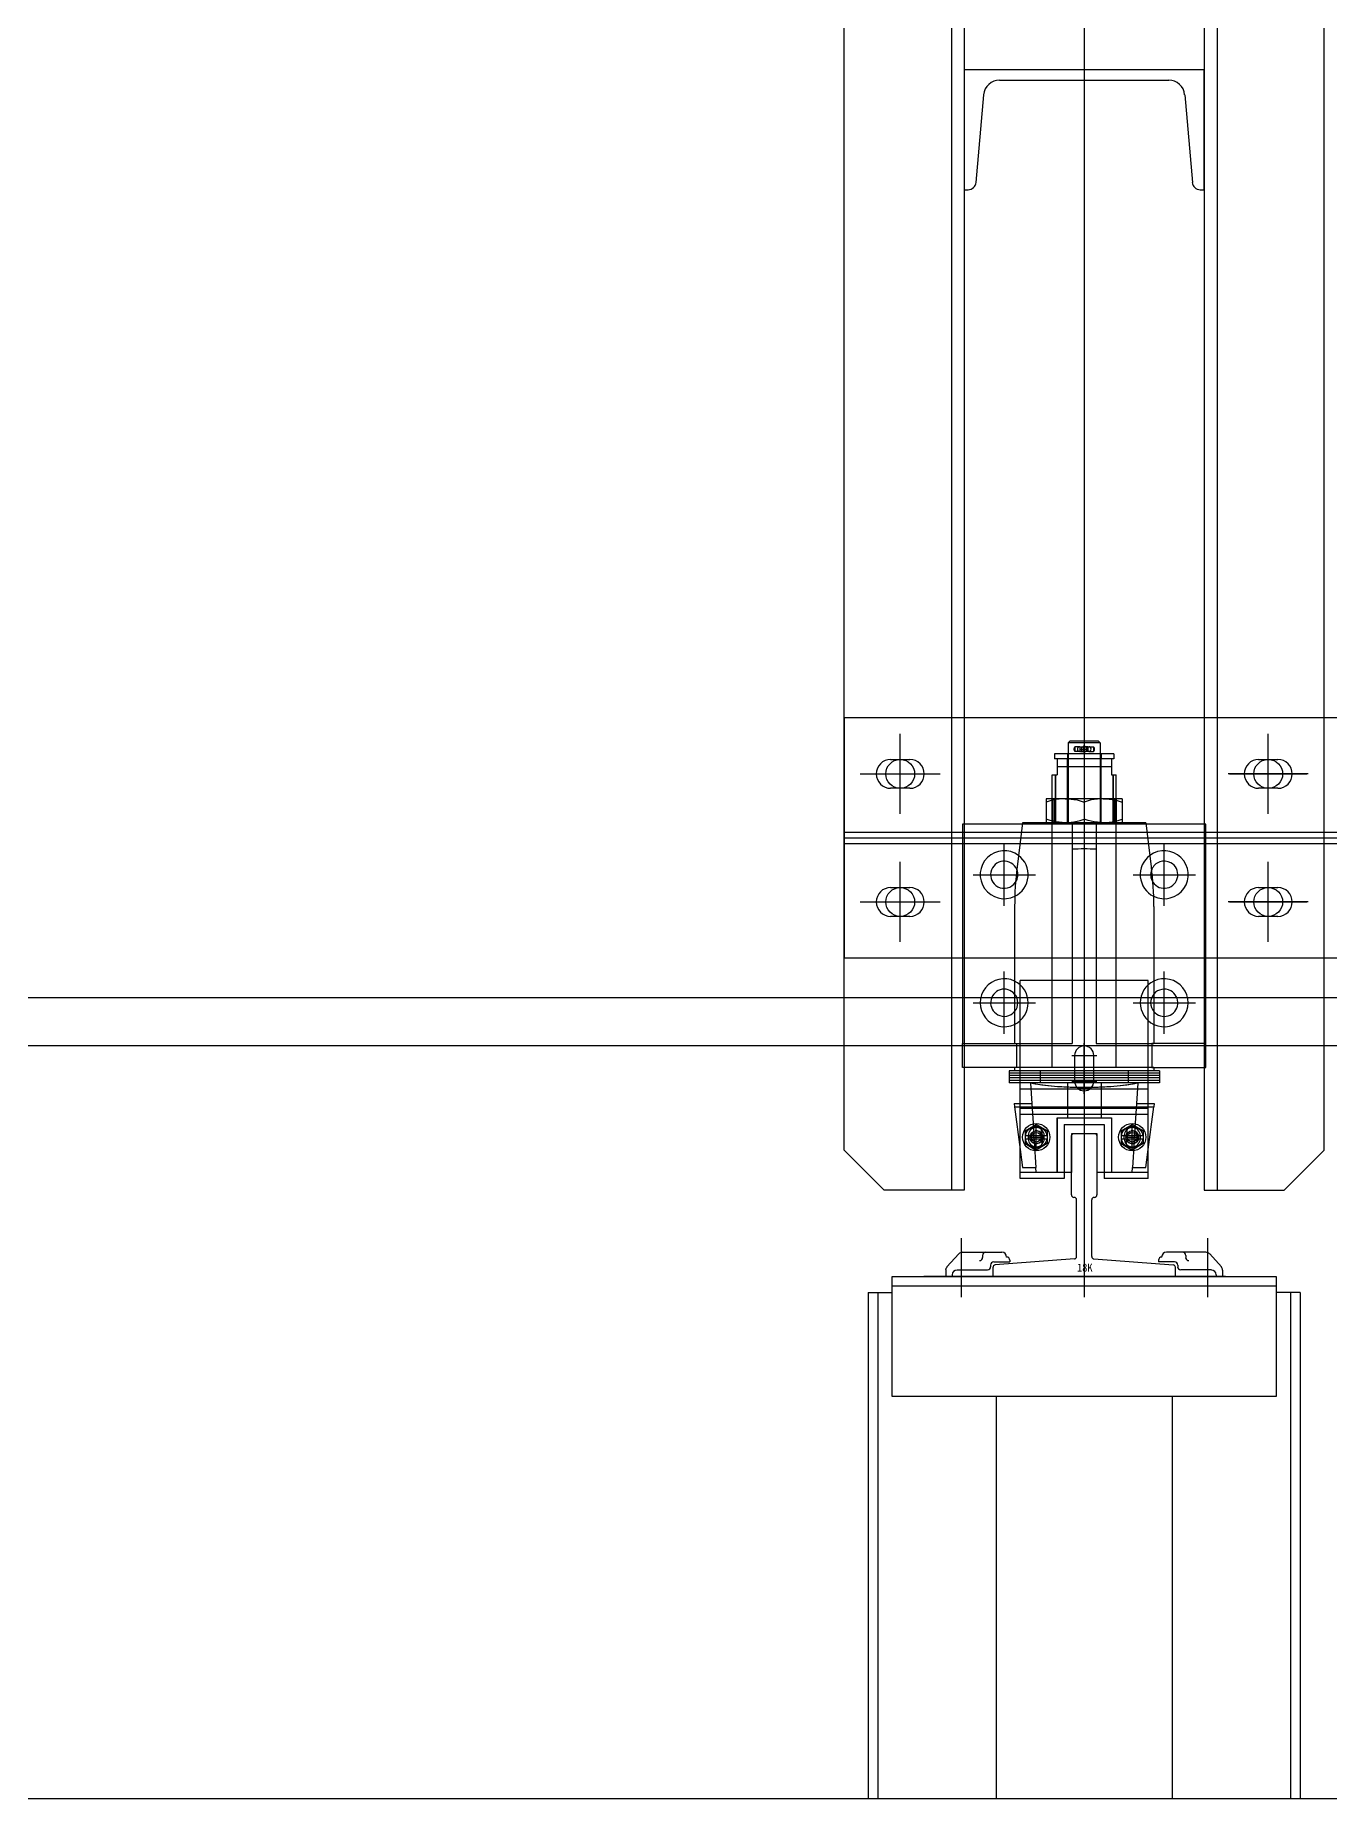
# Model space of a CAD drawing. Header units: millimetres. Extents: x -47382 to 204618, y -51045 to 127155.
# Drawn here: x 136845 to 137654, y 24371 to 25473 of the extents above; entities that cross this region are included whole.
import ezdxf

# ---------------------------------------------------------------- set-up
doc = ezdxf.new("R2010")
doc.units = ezdxf.units.MM
doc.header["$LTSCALE"] = 300
doc.header["$MEASUREMENT"] = 0
doc.layers.get('0').update_dxf_attribs({"linetype": 'CONTINUOUS'})
for name, color, linetype in [('1', 7, 'CONTINUOUS'), ('A-DETL-PEN8', 8, 'CONTINUOUS'), ('A-ST-CONC', 2, 'CONTINUOUS')]:
    doc.layers.add(name, color=color, linetype=linetype)
doc.styles.get("Standard").update_dxf_attribs({"font": ''})
doc.styles.get('Standard').set_extended_font_data('DotumChe')

# ---------------------------------------------------------------- blocks, each defined once
blk = doc.blocks.new('G$C69974227')
at = {"layer": 'A-DETL-PEN8'}
for p, q in [((2487.3, 3620.4, 51500), (2487.3, 380.4, 51500)), ((2495.3, 3620.4, 51500), (2495.3, 380.4, 51500)), ((2645.3, 3620.4, 51500), (2645.3, 380.4, 51500)), ((2653.3, 3620.4, 51500), (2653.3, 380.4, 51500)), ((2420.3, 405.4, 51500), (2420.3, 3595.4, 51500)), ((2720.3, 405.4, 51500), (2720.3, 3595.4, 51500)), ((2570.3, 3585.4, 51500), (2570.3, 415.4, 51500)), ((2570.3, 3530.4, 51500), (2570.3, 470.4, 51500)), ((2495.3, 1080.4, 51500), (2495.3, 1005.4, 51500)), ((2645.3, 1080.4, 51500), (2495.3, 1080.4, 51500)), ((2645.3, 1005.4, 51500), (2645.3, 1080.4, 51500)), ((2517.4, 1073.9, 51500), (2623.1, 1073.9, 51500)), ((2502.7, 1010, 51500), (2507.5, 1064.8, 51500)), ((2633.1, 1064.8, 51500), (2637.9, 1010, 51500)), ((2495.3, 1005.4, 51500), (2497.7, 1005.4, 51500)), ((2642.8, 1005.4, 51500), (2645.3, 1005.4, 51500)), ((4820.3, 675.4, 51500), (2420.3, 675.4, 51500)), ((2420.3, 675.4, 51500), (2420.3, 525.4, 51500)), ((2455.3, 615.4, 51500), (2455.3, 665.4, 51500)), ((2570.3, 666, 51500), (2570.3, 604.8, 51500)), ((2685.3, 615.4, 51500), (2685.3, 665.4, 51500)), ((2455.3, 624.7, 51500), (2455.3, 656.2, 51500)), ((2551.8, 652.9, 51500), (2551.8, 649.9, 51500)), ((2588.8, 652.9, 51500), (2551.8, 652.9, 51500)), ((2559.8, 652.9, 51500), (2559.8, 649.9, 51500)), ((2561.3, 660.9, 51500), (2560.3, 659.9, 51500)), ((2560.3, 659.9, 51500), (2560.3, 652.9, 51500)), ((2575.1, 659.9, 51500), (2560.3, 659.9, 51500)), ((2565.5, 659.9, 51500), (2560.3, 659.9, 51500)), ((2560.3, 652.9, 51500), (2560.3, 609.9, 51500)), ((2574.6, 660.9, 51500), (2561.3, 660.9, 51500)), ((2567.5, 657.4, 51500), (2564.4, 657.4, 51500)), ((2567.5, 654.4, 51500), (2564.4, 654.4, 51500)), ((2564.5, 657.4, 51500), (2564.5, 654.4, 51500)), ((2580.3, 659.9, 51500), (2565.5, 659.9, 51500)), ((2567.5, 657.4, 51500), (2570.3, 657.4, 51500)), ((2570.3, 654.4, 51500), (2567.5, 654.4, 51500)), ((2567.8, 654.4, 51500), (2567.8, 657.4, 51500)), ((2568, 654.4, 51500), (2567.8, 654.4, 51500)), ((2568, 657.4, 51500), (2569.7, 657.4, 51500)), ((2568, 655.9, 51500), (2571.9, 655.9, 51500)), ((2568, 655.9, 51500), (2572.5, 655.9, 51500)), ((2568, 654.4, 51500), (2569.7, 654.4, 51500)), ((2568.6, 655.9, 51500), (2572.5, 655.9, 51500)), ((2570, 654, 51500), (2570, 657.9, 51500)), ((2570.3, 653.7, 51500), (2570.3, 658.2, 51500)), ((2570.3, 657.4, 51500), (2570.3, 654.4, 51500)), ((2570.3, 657.4, 51500), (2570.3, 654.4, 51500)), ((2570.3, 657.4, 51500), (2573.1, 657.4, 51500)), ((2573.1, 654.4, 51500), (2570.3, 654.4, 51500)), ((2570.6, 654, 51500), (2570.6, 657.9, 51500)), ((2572.5, 657.4, 51500), (2570.8, 657.4, 51500)), ((2572.5, 654.4, 51500), (2570.8, 654.4, 51500)), ((2572.5, 657.4, 51500), (2572.8, 657.4, 51500)), ((2572.8, 654.4, 51500), (2572.8, 657.4, 51500)), ((2573.1, 657.4, 51500), (2576.1, 657.4, 51500)), ((2573.1, 654.4, 51500), (2576.1, 654.4, 51500)), ((2579.3, 660.9, 51500), (2574.6, 660.9, 51500)), ((2580.3, 659.9, 51500), (2575.1, 659.9, 51500)), ((2576.1, 657.4, 51500), (2576.1, 654.4, 51500)), ((2579.3, 660.9, 51500), (2580.3, 659.9, 51500)), ((2580.3, 659.9, 51500), (2580.3, 652.9, 51500)), ((2580.3, 652.9, 51500), (2580.3, 609.9, 51500)), ((2580.8, 652.9, 51500), (2580.8, 649.9, 51500)), ((2588.8, 652.9, 51500), (2588.8, 649.9, 51500)), ((2685.3, 624.7, 51500), (2685.3, 656.2, 51500)), ((2430.3, 640.4, 51500), (2480.3, 640.4, 51500)), ((2431.1, 640.4, 51500), (2479.4, 640.4, 51500)), ((2449.3, 649.4, 51500), (2461.3, 649.4, 51500)), ((2550.3, 639.9, 51500), (2553.3, 639.9, 51500)), ((2550.3, 624.9, 51500), (2550.3, 639.9, 51500)), ((2588.8, 649.9, 51500), (2551.8, 649.9, 51500)), ((2552.3, 624.9, 51500), (2552.3, 639.9, 51500)), ((2552.3, 639.9, 51500), (2552.3, 609.9, 51500)), ((2553.3, 649.9, 51500), (2553.3, 639.9, 51500)), ((2587.3, 649.9, 51500), (2553.3, 649.9, 51500)), ((2587.3, 644.9, 51500), (2553.3, 644.9, 51500)), ((2554.5, 644.9, 51500), (2553.3, 644.9, 51500)), ((2586.1, 644.9, 51500), (2553.3, 644.9, 51500)), ((2587.3, 644.9, 51500), (2554.5, 644.9, 51500)), ((2559.8, 609.9, 51500), (2559.8, 649.9, 51500)), ((2580.8, 609.9, 51500), (2580.8, 649.9, 51500)), ((2587.3, 644.9, 51500), (2586.1, 644.9, 51500)), ((2587.3, 649.9, 51500), (2587.3, 639.9, 51500)), ((2587.3, 639.9, 51500), (2590.3, 639.9, 51500)), ((2588.3, 624.9, 51500), (2588.3, 639.9, 51500)), ((2588.3, 639.9, 51500), (2588.3, 609.9, 51500)), ((2590.3, 624.9, 51500), (2590.3, 639.9, 51500)), ((2710.3, 640.4, 51500), (2660.3, 640.4, 51500)), ((2661.1, 640.4, 51500), (2709.4, 640.4, 51500)), ((2679.3, 649.4, 51500), (2691.3, 649.4, 51500)), ((2461.3, 631.4, 51500), (2449.3, 631.4, 51500)), ((2691.3, 631.4, 51500), (2679.3, 631.4, 51500)), ((2558.4, 624.9, 51500), (2546.5, 624.9, 51500)), ((2546.5, 624.9, 51500), (2546.5, 622.8, 51500)), ((2549, 623.6, 51500), (2546.5, 622.8, 51500)), ((2549, 623.6, 51500), (2546.5, 622.8, 51500)), ((2546.5, 622.8, 51500), (2546.5, 612.1, 51500)), ((2550.9, 624.1, 51500), (2549, 623.6, 51500)), ((2550.9, 624.1, 51500), (2549, 623.6, 51500)), ((2550.3, 609.9, 51500), (2550.3, 624.9, 51500)), ((2550.3, 624.9, 51500), (2550.3, 609.9, 51500)), ((2552.8, 624.4, 51500), (2550.9, 624.1, 51500)), ((2552.8, 624.4, 51500), (2550.9, 624.1, 51500)), ((2551.3, 624.9, 51500), (2551.3, 609.9, 51500)), ((2552.3, 609.9, 51500), (2552.3, 624.9, 51500)), ((2554.7, 624.7, 51500), (2552.8, 624.4, 51500)), ((2554.7, 624.7, 51500), (2552.8, 624.4, 51500)), ((2556.5, 624.9, 51500), (2554.7, 624.7, 51500)), ((2556.5, 624.9, 51500), (2554.7, 624.7, 51500)), ((2558.4, 624.9, 51500), (2556.5, 624.9, 51500)), ((2558.4, 624.9, 51500), (2556.5, 624.9, 51500)), ((2558.4, 624.9, 51500), (2560.2, 624.9, 51500)), ((2558.4, 624.9, 51500), (2560.2, 624.9, 51500)), ((2582.2, 624.9, 51500), (2558.4, 624.9, 51500)), ((2560.2, 624.9, 51500), (2562.1, 624.7, 51500)), ((2560.2, 624.9, 51500), (2562.1, 624.7, 51500)), ((2562.1, 624.7, 51500), (2563.9, 624.4, 51500)), ((2562.1, 624.7, 51500), (2563.9, 624.4, 51500)), ((2563.9, 624.4, 51500), (2565.8, 624.1, 51500)), ((2563.9, 624.4, 51500), (2565.8, 624.1, 51500)), ((2565.8, 624.1, 51500), (2567.7, 623.6, 51500)), ((2565.8, 624.1, 51500), (2567.7, 623.6, 51500)), ((2567.7, 623.6, 51500), (2570.3, 622.8, 51500)), ((2567.7, 623.6, 51500), (2570.3, 622.8, 51500)), ((2572.8, 623.6, 51500), (2570.3, 622.8, 51500)), ((2572.8, 623.6, 51500), (2570.3, 622.8, 51500)), ((2570.3, 622.8, 51500), (2570.3, 612.1, 51500)), ((2570.3, 622.8, 51500), (2570.3, 612.1, 51500)), ((2574.7, 624.1, 51500), (2572.8, 623.6, 51500)), ((2574.7, 624.1, 51500), (2572.8, 623.6, 51500)), ((2576.6, 624.4, 51500), (2574.7, 624.1, 51500)), ((2576.6, 624.4, 51500), (2574.7, 624.1, 51500)), ((2578.5, 624.7, 51500), (2576.6, 624.4, 51500)), ((2578.5, 624.7, 51500), (2576.6, 624.4, 51500)), ((2580.3, 624.9, 51500), (2578.5, 624.7, 51500)), ((2580.3, 624.9, 51500), (2578.5, 624.7, 51500)), ((2582.2, 624.9, 51500), (2580.3, 624.9, 51500)), ((2582.2, 624.9, 51500), (2580.3, 624.9, 51500)), ((2582.2, 624.9, 51500), (2584, 624.9, 51500)), ((2582.2, 624.9, 51500), (2584, 624.9, 51500)), ((2594.1, 624.9, 51500), (2582.2, 624.9, 51500)), ((2584, 624.9, 51500), (2585.9, 624.7, 51500)), ((2584, 624.9, 51500), (2585.9, 624.7, 51500)), ((2585.9, 624.7, 51500), (2587.7, 624.4, 51500)), ((2585.9, 624.7, 51500), (2587.7, 624.4, 51500)), ((2587.7, 624.4, 51500), (2589.6, 624.1, 51500)), ((2587.7, 624.4, 51500), (2589.6, 624.1, 51500)), ((2588.3, 609.9, 51500), (2588.3, 624.9, 51500)), ((2589.3, 624.9, 51500), (2589.3, 609.9, 51500)), ((2589.6, 624.1, 51500), (2591.5, 623.6, 51500)), ((2589.6, 624.1, 51500), (2591.5, 623.6, 51500)), ((2590.3, 609.9, 51500), (2590.3, 624.9, 51500)), ((2590.3, 624.9, 51500), (2590.3, 609.9, 51500)), ((2591.5, 623.6, 51500), (2594.1, 622.8, 51500)), ((2591.5, 623.6, 51500), (2594.1, 622.8, 51500)), ((2594.1, 624.9, 51500), (2594.1, 622.8, 51500)), ((2594.1, 622.8, 51500), (2594.1, 612.1, 51500)), ((2531.6, 608.9, 51500), (2494.3, 608.9, 51500)), ((2494.3, 608.9, 51500), (2494.3, 471.9, 51500)), ((2531.8, 609.9, 51500), (2528.3, 582.3, 51500)), ((2562.8, 608.9, 51500), (2531.6, 608.9, 51500)), ((2588.7, 609.9, 51500), (2531.8, 609.9, 51500)), ((2549, 611.3, 51500), (2546.5, 612.1, 51500)), ((2549, 611.3, 51500), (2546.5, 612.1, 51500)), ((2546.5, 612.1, 51500), (2546.5, 609.9, 51500)), ((2558.4, 609.9, 51500), (2546.5, 609.9, 51500)), ((2550.9, 610.8, 51500), (2549, 611.3, 51500)), ((2550.9, 610.8, 51500), (2549, 611.3, 51500)), ((2590.3, 609.9, 51500), (2550.3, 609.9, 51500)), ((2550.3, 456.9, 51500), (2550.3, 608.9, 51500)), ((2552.8, 610.4, 51500), (2550.9, 610.8, 51500)), ((2552.8, 610.4, 51500), (2550.9, 610.8, 51500)), ((2554.7, 610.2, 51500), (2552.8, 610.4, 51500)), ((2554.7, 610.2, 51500), (2552.8, 610.4, 51500)), ((2556.5, 610, 51500), (2554.7, 610.2, 51500)), ((2556.5, 610, 51500), (2554.7, 610.2, 51500)), ((2558.4, 609.9, 51500), (2556.5, 610, 51500)), ((2558.4, 609.9, 51500), (2556.5, 610, 51500)), ((2558.4, 609.9, 51500), (2560.2, 610, 51500)), ((2558.4, 609.9, 51500), (2560.2, 610, 51500)), ((2582.2, 609.9, 51500), (2558.4, 609.9, 51500)), ((2560.2, 610, 51500), (2562.1, 610.2, 51500)), ((2560.2, 610, 51500), (2562.1, 610.2, 51500)), ((2575.1, 609.9, 51500), (2560.3, 609.9, 51500)), ((2562.1, 610.2, 51500), (2563.9, 610.4, 51500)), ((2562.1, 610.2, 51500), (2563.9, 610.4, 51500)), ((2562.8, 608.9, 51500), (2562.8, 593.4, 51500)), ((2577.8, 608.9, 51500), (2562.8, 608.9, 51500)), ((2563.9, 610.4, 51500), (2565.8, 610.8, 51500)), ((2563.9, 610.4, 51500), (2565.8, 610.8, 51500)), ((2565.8, 610.8, 51500), (2567.7, 611.3, 51500)), ((2565.8, 610.8, 51500), (2567.7, 611.3, 51500)), ((2567.7, 611.3, 51500), (2570.3, 612.1, 51500)), ((2567.7, 611.3, 51500), (2570.3, 612.1, 51500)), ((2572.8, 611.3, 51500), (2570.3, 612.1, 51500)), ((2572.8, 611.3, 51500), (2570.3, 612.1, 51500)), ((2574.7, 610.8, 51500), (2572.8, 611.3, 51500)), ((2574.7, 610.8, 51500), (2572.8, 611.3, 51500)), ((2576.6, 610.4, 51500), (2574.7, 610.8, 51500)), ((2576.6, 610.4, 51500), (2574.7, 610.8, 51500)), ((2580.3, 609.9, 51500), (2575.1, 609.9, 51500)), ((2578.5, 610.2, 51500), (2576.6, 610.4, 51500)), ((2578.5, 610.2, 51500), (2576.6, 610.4, 51500)), ((2577.8, 608.9, 51500), (2577.8, 593.4, 51500)), ((2608.9, 608.9, 51500), (2577.8, 608.9, 51500)), ((2580.3, 610, 51500), (2578.5, 610.2, 51500)), ((2580.3, 610, 51500), (2578.5, 610.2, 51500)), ((2582.2, 609.9, 51500), (2580.3, 610, 51500)), ((2582.2, 609.9, 51500), (2580.3, 610, 51500)), ((2582.2, 609.9, 51500), (2584, 610, 51500)), ((2582.2, 609.9, 51500), (2584, 610, 51500)), ((2594.1, 609.9, 51500), (2582.2, 609.9, 51500)), ((2584, 610, 51500), (2585.9, 610.2, 51500)), ((2584, 610, 51500), (2585.9, 610.2, 51500)), ((2585.9, 610.2, 51500), (2587.7, 610.4, 51500)), ((2585.9, 610.2, 51500), (2587.7, 610.4, 51500)), ((2587.7, 610.4, 51500), (2589.6, 610.8, 51500)), ((2587.7, 610.4, 51500), (2589.6, 610.8, 51500)), ((2608.8, 609.9, 51500), (2588.7, 609.9, 51500)), ((2589.6, 610.8, 51500), (2591.5, 611.3, 51500)), ((2589.6, 610.8, 51500), (2591.5, 611.3, 51500)), ((2590.3, 456.9, 51500), (2590.3, 608.9, 51500)), ((2591.5, 611.3, 51500), (2594.1, 612.1, 51500)), ((2591.5, 611.3, 51500), (2594.1, 612.1, 51500)), ((2594.1, 612.1, 51500), (2594.1, 609.9, 51500)), ((2608.8, 609.9, 51500), (2612.2, 582.3, 51500)), ((2646.3, 608.9, 51500), (2608.9, 608.9, 51500)), ((2646.3, 471.9, 51500), (2646.3, 608.9, 51500)), ((2420.3, 603.9, 51500), (4820.3, 603.9, 51500)), ((2420.3, 600.4, 51500), (4820.3, 600.4, 51500)), ((2420.3, 596.9, 51500), (4820.3, 596.9, 51500)), ((2520.3, 557.9, 51500), (2520.3, 596.9, 51500)), ((2620.3, 557.9, 51500), (2620.3, 596.9, 51500)), ((2455.3, 535.4, 51500), (2455.3, 585.4, 51500)), ((2562.8, 593.4, 51500), (2562.8, 582.3, 51500)), ((2577.8, 593.4, 51500), (2577.8, 582.3, 51500)), ((2685.3, 535.4, 51500), (2685.3, 585.4, 51500)), ((2455.3, 544.7, 51500), (2455.3, 576.2, 51500)), ((2500.8, 577.4, 51500), (2539.8, 577.4, 51500)), ((2562.8, 582.3, 51500), (2562.8, 557.5, 51500)), ((2577.8, 582.3, 51500), (2577.8, 557.5, 51500)), ((2600.8, 577.4, 51500), (2639.8, 577.4, 51500)), ((2685.3, 544.7, 51500), (2685.3, 576.2, 51500)), ((2449.3, 569.4, 51500), (2461.3, 569.4, 51500)), ((2679.3, 569.4, 51500), (2691.3, 569.4, 51500)), ((2430.3, 560.4, 51500), (2480.3, 560.4, 51500)), ((2431.1, 560.4, 51500), (2479.4, 560.4, 51500)), ((2461.3, 551.4, 51500), (2449.3, 551.4, 51500)), ((2526.8, 557.5, 51500), (2526.8, 471.9, 51500)), ((2562.8, 557.5, 51500), (2562.8, 471.9, 51500)), ((2577.8, 557.5, 51500), (2577.8, 471.9, 51500)), ((2613.8, 557.5, 51500), (2613.8, 471.9, 51500)), ((2710.3, 560.4, 51500), (2660.3, 560.4, 51500)), ((2661.1, 560.4, 51500), (2709.4, 560.4, 51500)), ((2691.3, 551.4, 51500), (2679.3, 551.4, 51500)), ((2420.3, 525.4, 51500), (4820.3, 525.4, 51500)), ((2520.3, 477.9, 51500), (2520.3, 516.9, 51500)), ((2610.3, 511.4, 51500), (2530.3, 511.4, 51500)), ((2530.3, 427.6, 51500), (2530.3, 511.4, 51500)), ((2610.3, 427.6, 51500), (2610.3, 511.4, 51500)), ((2620.3, 477.9, 51500), (2620.3, 516.9, 51500)), ((6320.3, 500.4, 51500), (1320.3, 500.4, 51500)), ((2500.8, 497.4, 51500), (2539.8, 497.4, 51500)), ((2600.8, 497.4, 51500), (2639.8, 497.4, 51500)), ((6349.3, 470.4, 51500), (1120.3, 470.4, 51500)), ((2494.3, 456.9, 51500), (2494.3, 471.9, 51500)), ((2494.3, 471.9, 51500), (2527.9, 471.9, 51500)), ((2526.8, 471.9, 51500), (2549.4, 471.9, 51500)), ((2527.9, 471.9, 51500), (2527.9, 456.9, 51500)), ((2527.9, 471.9, 51500), (2527.9, 471.9, 51500)), ((2527.9, 471.9, 51500), (2527.9, 456.9, 51500)), ((2549.4, 471.9, 51500), (2562.8, 471.9, 51500)), ((2562.5, 464.4, 51500), (2578.1, 464.4, 51500)), ((2564.3, 464.4, 51500), (2564.3, 448.4, 51500)), ((2570.3, 456.6, 51500), (2570.3, 472.2, 51500)), ((2576.3, 448.4, 51500), (2576.3, 464.4, 51500)), ((2577.8, 471.9, 51500), (2613.8, 471.9, 51500)), ((2612.6, 471.9, 51500), (2612.6, 471.9, 51500)), ((2612.6, 471.9, 51500), (2612.6, 456.9, 51500)), ((2646.3, 471.9, 51500), (2612.6, 471.9, 51500)), ((2612.6, 471.9, 51500), (2612.6, 456.9, 51500)), ((2646.3, 456.9, 51500), (2646.3, 471.9, 51500)), ((2527.9, 456.9, 51500), (2494.3, 456.9, 51500)), ((2523.3, 454.9, 51500), (2523.3, 453.4, 51500)), ((2530.3, 454.9, 51500), (2523.3, 454.9, 51500)), ((2530.3, 453.4, 51500), (2523.3, 453.4, 51500)), ((2523.3, 453.4, 51500), (2523.3, 451.9, 51500)), ((2530.3, 453.4, 51500), (2523.3, 453.4, 51500)), ((2530.3, 451.9, 51500), (2523.3, 451.9, 51500)), ((2530.3, 451.9, 51500), (2523.3, 451.9, 51500)), ((2523.3, 451.9, 51500), (2523.3, 450.4, 51500)), ((2549.4, 456.9, 51500), (2526.8, 456.9, 51500)), ((2526.8, 456.9, 51500), (2526.8, 454.9, 51500)), ((2530.3, 454.9, 51500), (2526.8, 454.9, 51500)), ((2527.9, 456.9, 51500), (2527.9, 456.9, 51500)), ((2564.3, 454.9, 51500), (2530.3, 454.9, 51500)), ((2564.3, 454.9, 51500), (2530.3, 454.9, 51500)), ((2564.3, 453.4, 51500), (2530.3, 453.4, 51500)), ((2564.3, 453.4, 51500), (2530.3, 453.4, 51500)), ((2564.3, 451.9, 51500), (2530.3, 451.9, 51500)), ((2564.3, 451.9, 51500), (2530.3, 451.9, 51500)), ((2542.8, 454.9, 51500), (2542.8, 453.4, 51500)), ((2542.8, 453.4, 51500), (2542.8, 451.9, 51500)), ((2542.8, 451.9, 51500), (2542.8, 450.4, 51500)), ((2613.8, 456.9, 51500), (2549.4, 456.9, 51500)), ((2576.3, 454.9, 51500), (2564.3, 454.9, 51500)), ((2576.3, 454.9, 51500), (2564.3, 454.9, 51500)), ((2576.3, 453.4, 51500), (2564.3, 453.4, 51500)), ((2576.3, 453.4, 51500), (2564.3, 453.4, 51500)), ((2576.3, 451.9, 51500), (2564.3, 451.9, 51500)), ((2576.3, 451.9, 51500), (2564.3, 451.9, 51500)), ((2570.3, 440.6, 51500), (2570.3, 456.2, 51500)), ((2591.1, 454.9, 51500), (2576.3, 454.9, 51500)), ((2610.3, 454.9, 51500), (2576.3, 454.9, 51500)), ((2610.3, 453.4, 51500), (2576.3, 453.4, 51500)), ((2610.3, 453.4, 51500), (2576.3, 453.4, 51500)), ((2610.3, 451.9, 51500), (2576.3, 451.9, 51500)), ((2610.3, 451.9, 51500), (2576.3, 451.9, 51500)), ((2610.3, 454.9, 51500), (2591.1, 454.9, 51500)), ((2597.8, 454.9, 51500), (2597.8, 453.4, 51500)), ((2597.8, 453.4, 51500), (2597.8, 451.9, 51500)), ((2597.8, 451.9, 51500), (2597.8, 450.4, 51500)), ((2613.8, 454.9, 51500), (2610.3, 454.9, 51500)), ((2617.3, 454.9, 51500), (2610.3, 454.9, 51500)), ((2617.3, 453.4, 51500), (2610.3, 453.4, 51500)), ((2617.3, 453.4, 51500), (2610.3, 453.4, 51500)), ((2617.3, 451.9, 51500), (2610.3, 451.9, 51500)), ((2617.3, 451.9, 51500), (2610.3, 451.9, 51500)), ((2612.6, 456.9, 51500), (2612.6, 456.9, 51500)), ((2612.6, 456.9, 51500), (2646.3, 456.9, 51500)), ((2613.8, 456.9, 51500), (2613.8, 454.9, 51500)), ((2617.3, 454.9, 51500), (2617.3, 453.4, 51500)), ((2617.3, 453.4, 51500), (2617.3, 451.9, 51500)), ((2617.3, 451.9, 51500), (2617.3, 450.4, 51500)), ((2530.3, 450.4, 51500), (2523.3, 450.4, 51500)), ((2523.3, 450.4, 51500), (2523.3, 448.9, 51500)), ((2530.3, 450.4, 51500), (2523.3, 450.4, 51500)), ((2523.3, 448.9, 51500), (2523.3, 447.4, 51500)), ((2530.3, 448.9, 51500), (2523.3, 448.9, 51500)), ((2530.3, 448.9, 51500), (2523.3, 448.9, 51500)), ((2530.3, 447.4, 51500), (2523.3, 447.4, 51500)), ((2564.3, 450.4, 51500), (2530.3, 450.4, 51500)), ((2564.3, 450.4, 51500), (2530.3, 450.4, 51500)), ((2564.3, 448.9, 51500), (2530.3, 448.9, 51500)), ((2564.3, 448.9, 51500), (2530.3, 448.9, 51500)), ((2564.4, 447.4, 51500), (2530.3, 447.4, 51500)), ((2610.3, 443.4, 51500), (2530.3, 443.4, 51500)), ((2564.4, 447.4, 51500), (2536.8, 447.4, 51500)), ((2536.8, 447.4, 51500), (2536.8, 447.1, 51500)), ((2536.8, 447.1, 51500), (2537.6, 434.5, 51500)), ((2542.8, 450.4, 51500), (2542.8, 448.9, 51500)), ((2542.8, 448.9, 51500), (2542.8, 447.4, 51500)), ((2559.8, 447.4, 51500), (2559.8, 425.4, 51500)), ((2562.5, 448.4, 51500), (2578.1, 448.4, 51500)), ((2576.3, 450.4, 51500), (2564.3, 450.4, 51500)), ((2576.3, 450.4, 51500), (2564.3, 450.4, 51500)), ((2576.3, 448.9, 51500), (2564.3, 448.9, 51500)), ((2576.3, 448.9, 51500), (2564.3, 448.9, 51500)), ((2576.2, 447.4, 51500), (2564.4, 447.4, 51500)), ((2576.2, 447.4, 51500), (2564.4, 447.4, 51500)), ((2610.3, 447.4, 51500), (2576.2, 447.4, 51500)), ((2603.8, 447.4, 51500), (2576.2, 447.4, 51500)), ((2610.3, 450.4, 51500), (2576.3, 450.4, 51500)), ((2610.3, 450.4, 51500), (2576.3, 450.4, 51500)), ((2610.3, 448.9, 51500), (2576.3, 448.9, 51500)), ((2610.3, 448.9, 51500), (2576.3, 448.9, 51500)), ((2580.8, 447.4, 51500), (2580.8, 425.4, 51500)), ((2597.8, 450.4, 51500), (2597.8, 448.9, 51500)), ((2597.8, 448.9, 51500), (2597.8, 447.4, 51500)), ((2603.7, 447.1, 51500), (2603, 434.5, 51500)), ((2603.8, 447.4, 51500), (2603.7, 447.1, 51500)), ((2617.3, 450.4, 51500), (2610.3, 450.4, 51500)), ((2617.3, 450.4, 51500), (2610.3, 450.4, 51500)), ((2617.3, 448.9, 51500), (2610.3, 448.9, 51500)), ((2617.3, 448.9, 51500), (2610.3, 448.9, 51500)), ((2617.3, 447.4, 51500), (2610.3, 447.4, 51500)), ((2617.3, 450.4, 51500), (2617.3, 448.9, 51500)), ((2617.3, 448.9, 51500), (2617.3, 447.4, 51500)), ((2526.5, 434.5, 51500), (2530.3, 434.5, 51500)), ((2526.5, 434.5, 51500), (2526.8, 432.4, 51500)), ((2526.5, 434.5, 51500), (2530.3, 434.5, 51500)), ((2526.8, 432.4, 51500), (2613.8, 432.4, 51500)), ((2526.8, 432.4, 51500), (2530.3, 405.8, 51500)), ((2526.8, 432.4, 51500), (2530.3, 432.4, 51500)), ((2530.3, 434.5, 51500), (2537.6, 434.5, 51500)), ((2530.3, 434.5, 51500), (2537.6, 434.5, 51500)), ((2530.3, 432.4, 51500), (2610.3, 432.4, 51500)), ((2610.3, 431.4, 51500), (2530.3, 431.4, 51500)), ((2537.6, 434.5, 51500), (2538.7, 416, 51500)), ((2603, 434.5, 51500), (2601.8, 416, 51500)), ((2603, 434.5, 51500), (2610.3, 434.5, 51500)), ((2603, 434.5, 51500), (2610.3, 434.5, 51500)), ((2610.3, 434.5, 51500), (2614, 434.5, 51500)), ((2610.3, 434.5, 51500), (2614, 434.5, 51500)), ((2610.3, 432.4, 51500), (2613.8, 432.4, 51500)), ((2610.3, 405.8, 51500), (2613.8, 432.4, 51500)), ((2614, 434.5, 51500), (2613.8, 432.4, 51500)), ((2610.3, 427.6, 51500), (2530.3, 427.6, 51500)), ((2530.3, 387.6, 51500), (2530.3, 427.6, 51500)), ((2533.3, 417.4, 51500), (2540.3, 421.4, 51500)), ((2538.5, 419.9, 51500), (2540.5, 420, 51500)), ((2547.2, 417.4, 51500), (2540.3, 421.4, 51500)), ((2540.3, 407.9, 51500), (2540.3, 420.9, 51500)), ((2540.3, 405.9, 51500), (2540.3, 418.9, 51500)), ((2553.3, 425.4, 51500), (2553.3, 391.4, 51500)), ((2553.3, 425.4, 51500), (2587.3, 425.4, 51500)), ((2553.3, 425.4, 51500), (2587.3, 425.4, 51500)), ((2553.3, 391.4, 51500), (2553.3, 425.4, 51500)), ((2557.8, 421.4, 51500), (2557.8, 387.6, 51500)), ((2557.8, 421.4, 51500), (2582.8, 421.4, 51500)), ((2570.3, 423.6, 51500), (2570.3, 313.4, 51500)), ((2582.8, 421.4, 51500), (2582.8, 387.6, 51500)), ((2587.3, 425.4, 51500), (2587.3, 391.4, 51500)), ((2587.3, 425.4, 51500), (2587.3, 391.4, 51500)), ((2593.3, 417.4, 51500), (2600.3, 421.4, 51500)), ((2602, 419.9, 51500), (2600.1, 420, 51500)), ((2607.2, 417.4, 51500), (2600.3, 421.4, 51500)), ((2600.3, 407.9, 51500), (2600.3, 420.9, 51500)), ((2600.3, 405.9, 51500), (2600.3, 418.9, 51500)), ((2610.3, 387.6, 51500), (2610.3, 427.6, 51500)), ((2533.3, 417.4, 51500), (2533.3, 409.4, 51500)), ((2533.3, 409.4, 51500), (2540.3, 405.4, 51500)), ((2533.8, 414.4, 51500), (2546.8, 414.4, 51500)), ((2533.8, 412.4, 51500), (2546.8, 412.4, 51500)), ((2535.3, 414.4, 51500), (2535.3, 412.4, 51500)), ((2536.4, 413.4, 51500), (2544.2, 413.4, 51500)), ((2538.7, 416.8, 51500), (2538.8, 414.9, 51500)), ((2539, 411.9, 51500), (2538.8, 414.9, 51500)), ((2539, 411.9, 51500), (2539.1, 410.7, 51500)), ((2539.1, 410.7, 51500), (2540.1, 394.4, 51500)), ((2540.3, 409.5, 51500), (2540.3, 417.3, 51500)), ((2547.2, 409.4, 51500), (2540.3, 405.4, 51500)), ((2543.7, 417.2, 51500), (2543.8, 415.2, 51500)), ((2544, 412.2, 51500), (2543.8, 415.2, 51500)), ((2544, 412.2, 51500), (2544.1, 410.2, 51500)), ((2545.3, 412.4, 51500), (2545.3, 414.4, 51500)), ((2547.2, 417.4, 51500), (2547.2, 409.4, 51500)), ((2578.3, 415.4, 51500), (2562.3, 415.4, 51500)), ((2562.3, 415.4, 51500), (2562.3, 391.4, 51500)), ((2562.3, 377.4, 51500), (2562.3, 414.4, 51500)), ((2577.3, 415.4, 51500), (2563.3, 415.4, 51500)), ((2578.3, 391.4, 51500), (2578.3, 415.4, 51500)), ((2578.3, 377.4, 51500), (2578.3, 414.4, 51500)), ((2593.3, 417.4, 51500), (2593.3, 409.4, 51500)), ((2593.3, 409.4, 51500), (2600.3, 405.4, 51500)), ((2593.8, 414.4, 51500), (2606.8, 414.4, 51500)), ((2593.8, 412.4, 51500), (2606.8, 412.4, 51500)), ((2595.3, 412.4, 51500), (2595.3, 414.4, 51500)), ((2596.4, 413.4, 51500), (2604.2, 413.4, 51500)), ((2596.6, 412.2, 51500), (2596.4, 410.2, 51500)), ((2596.6, 412.2, 51500), (2596.7, 415.2, 51500)), ((2596.9, 417.2, 51500), (2596.7, 415.2, 51500)), ((2600.3, 409.5, 51500), (2600.3, 417.3, 51500)), ((2607.2, 409.4, 51500), (2600.3, 405.4, 51500)), ((2601.5, 410.7, 51500), (2600.5, 394.4, 51500)), ((2601.5, 411.9, 51500), (2601.7, 414.9, 51500)), ((2601.5, 410.7, 51500), (2601.5, 411.9, 51500)), ((2601.7, 414.9, 51500), (2601.9, 416.8, 51500)), ((2605.3, 414.4, 51500), (2605.3, 412.4, 51500)), ((2607.2, 417.4, 51500), (2607.2, 409.4, 51500)), ((2445.3, 380.4, 51500), (2420.3, 405.4, 51500)), ((2530.3, 405.8, 51500), (2531.8, 394.4, 51500)), ((2539.3, 406.9, 51500), (2541.3, 407, 51500)), ((2601.2, 406.9, 51500), (2599.2, 407, 51500)), ((2608.8, 394.4, 51500), (2610.3, 405.8, 51500)), ((2695.3, 380.4, 51500), (2720.3, 405.4, 51500)), ((2557.8, 391.4, 51500), (2530.3, 391.4, 51500)), ((2557.8, 387.6, 51500), (2530.3, 387.6, 51500)), ((2531.8, 394.4, 51500), (2540.1, 394.4, 51500)), ((2540.3, 391.4, 51500), (2540.1, 394.4, 51500)), ((2553.3, 391.4, 51500), (2540.3, 391.4, 51500)), ((2557.8, 391.4, 51500), (2553.3, 391.4, 51500)), ((2562.3, 391.4, 51500), (2557.8, 391.4, 51500)), ((2582.8, 391.4, 51500), (2578.3, 391.4, 51500)), ((2587.3, 391.4, 51500), (2582.8, 391.4, 51500)), ((2610.3, 391.4, 51500), (2582.8, 391.4, 51500)), ((2610.3, 387.6, 51500), (2582.8, 387.6, 51500)), ((2600.3, 391.4, 51500), (2587.3, 391.4, 51500)), ((2600.3, 391.4, 51500), (2600.5, 394.4, 51500)), ((2600.5, 394.4, 51500), (2608.8, 394.4, 51500)), ((2495.3, 380.4, 51500), (2445.3, 380.4, 51500)), ((2645.3, 380.4, 51500), (2695.3, 380.4, 51500)), ((2565.5, 338.8, 51500), (2565.5, 374.2, 51500)), ((2575, 338.8, 51500), (2575, 374.2, 51500)), ((2493.3, 350.4, 51500), (2493.3, 313.4, 51500)), ((2647.3, 350.4, 51500), (2647.3, 313.4, 51500)), ((2491.9, 340.5, 51500), (2484.5, 332.3, 51500)), ((2494.1, 341.5, 51500), (2518.8, 341.5, 51500)), ((2506.8, 339.5, 51500), (2506.8, 338.3, 51500)), ((2511.8, 333.5, 51500), (2511.8, 332.5, 51500)), ((2511.8, 332, 51500), (2511.8, 332.1, 51500)), ((2513.3, 326.4, 51500), (2513.3, 332.1, 51500)), ((2513.8, 335.5, 51500), (2523.8, 335.5, 51500)), ((2564.2, 337.3, 51500), (2514.6, 333.6, 51500)), ((2523.8, 336.5, 51500), (2523.8, 335.5, 51500)), ((2576.4, 337.3, 51500), (2625.9, 333.6, 51500)), ((2616.7, 336.5, 51500), (2616.7, 335.5, 51500)), ((2626.7, 335.5, 51500), (2616.7, 335.5, 51500)), ((2646.4, 341.5, 51500), (2621.7, 341.5, 51500)), ((2627.3, 326.4, 51500), (2627.3, 332.1, 51500)), ((2628.7, 333.5, 51500), (2628.7, 332.5, 51500)), ((2628.8, 332, 51500), (2628.8, 332.1, 51500)), ((2633.7, 339.5, 51500), (2633.7, 338.3, 51500)), ((2648.7, 340.5, 51500), (2656, 332.3, 51500)), ((2450.3, 251.4, 51500), (2450.3, 326.4, 51500)), ((2450.3, 326.4, 51500), (2690.3, 326.4, 51500)), ((2690.3, 320.4, 51500), (2450.3, 320.4, 51500)), ((2482, 326.4, 51500), (2470, 326.4, 51500)), ((2658.5, 326.4, 51500), (2482, 326.4, 51500)), ((2483.7, 330.3, 51500), (2483.7, 326.4, 51500)), ((2487.7, 327.4, 51500), (2487.7, 326.4, 51500)), ((2490.8, 330.5, 51500), (2509.8, 330.5, 51500)), ((2649.8, 330.5, 51500), (2630.7, 330.5, 51500)), ((2652.8, 327.4, 51500), (2652.8, 326.4, 51500)), ((2656.8, 330.3, 51500), (2656.8, 326.4, 51500)), ((2658.5, 326.4, 51500), (2670.5, 326.4, 51500)), ((2690.3, 326.4, 51500), (2690.3, 251.4, 51500)), ((2435.3, 316.4, 51500), (2435.3, 0, 51500)), ((2435.3, 316.4, 51500), (2450.3, 316.4, 51500)), ((2435.3, 316.4, 51500), (2435.3, 0, 51500)), ((2441.3, 316.4, 51500), (2441.3, 0, 51500)), ((2705.3, 316.4, 51500), (2690.3, 316.4, 51500)), ((2699.3, 316.4, 51500), (2699.3, 0, 51500)), ((2705.3, 316.4, 51500), (2705.3, 0, 51500)), ((2690.3, 251.4, 51500), (2450.3, 251.4, 51500)), ((2515.3, 251.4, 51500), (2515.3, 0, 51500)), ((2625.3, 251.4, 51500), (2625.3, 0, 51500))]:
    blk.add_line(p, q, dxfattribs=at)
for centre, radius in [((2455.3, 640.4, 51500), 9), ((2685.3, 640.4, 51500), 9), ((2455.3, 560.4, 51500), 9), ((2685.3, 560.4, 51500), 9), ((2540.3, 413.4, 51500), 8.5), ((2540.3, 413.4, 51500), 6.75), ((2600.3, 413.4, 51500), 8.5), ((2600.3, 413.4, 51500), 6.75), ((2540.3, 413.4, 51500), 4), ((2540.3, 413.4, 51500), 3), ((2540.3, 413.4, 51500), 3), ((2540.3, 413.4, 51500), 3), ((2600.3, 413.4, 51500), 4), ((2600.3, 413.4, 51500), 3), ((2600.3, 413.4, 51500), 3), ((2600.3, 413.4, 51500), 3)]:
    blk.add_circle(centre, radius, dxfattribs=at)
for centre, radius, start, end in [((2517.4, 1063.9, 51500), 10, 90, 175), ((2623.1, 1063.9, 51500), 10, 5, 90), ((2497.7, 1010.4, 51500), 5, 270, 355), ((2642.8, 1010.4, 51500), 5, 185, 270), ((2567.5, 655.9, 51500), 1.5, 90, 180), ((2567.5, 655.9, 51500), 1.5, 180, 270), ((2570.3, 655.9, 51500), 1.75, 121.0043, 238.9972), ((2570, 655.9, 51500), 1.5, 90, 270), ((2570.3, 655.9, 51500), 1.75, 58.9958, 121.0043), ((2570.3, 655.9, 51500), 1.75, 238.9972, 301.0038), ((2570.6, 655.9, 51500), 1.5, 270, 90), ((2570.3, 655.9, 51500), 1.75, 301.0038, 58.9958), ((2573.1, 655.9, 51500), 1.5, 0, 90), ((2573.1, 655.9, 51500), 1.5, 270, 0), ((2449.3, 640.4, 51500), 9, 90, 270), ((2461.3, 640.4, 51500), 9, 270, 90), ((2679.3, 640.4, 51500), 9, 90, 270), ((2691.3, 640.4, 51500), 9, 270, 90), ((2520.3, 577.4, 51500), 15, 53.4029, 296.1254), ((2520.3, 577.4, 51500), 8.5, 22.5328, 241.3521), ((2520.3, 577.4, 51500), 15, 296.1254, 53.4029), ((2570.3, 360.2, 51500), 233.3, 88.1577, 91.8423), ((2620.3, 577.4, 51500), 15, 126.5979, 243.8739), ((2620.3, 577.4, 51500), 15, 243.8739, 126.5979), ((2620.3, 577.4, 51500), 8.5, 61.3521, 157.4697), ((2620.3, 577.4, 51500), 8.5, 213.5677, 61.3521), ((2726.8, 557.5, 51500), 200, 172.875, 180), ((2520.3, 577.4, 51500), 8.5, 326.4298, 22.5328), ((2620.3, 577.4, 51500), 8.5, 157.4697, 213.5677), ((2413.8, 557.5, 51500), 200, 0, 7.125), ((2449.3, 560.4, 51500), 9, 90, 270), ((2461.3, 560.4, 51500), 9, 270, 90), ((2520.3, 577.4, 51500), 8.5, 241.3521, 326.4298), ((2679.3, 560.4, 51500), 9, 90, 270), ((2691.3, 560.4, 51500), 9, 270, 90), ((2520.3, 497.4, 51500), 15, 64.3211, 295.6789), ((2520.3, 497.4, 51500), 15, 295.6789, 64.3211), ((2620.3, 497.4, 51500), 15, 115.6797, 244.3203), ((2620.3, 497.4, 51500), 15, 244.3203, 115.6797), ((2520.3, 497.4, 51500), 8.5, 40.1201, 241.3521), ((2520.3, 497.4, 51500), 8.5, 319.8799, 40.1201), ((2620.3, 497.4, 51500), 8.5, 139.8818, 220.1182), ((2620.3, 497.4, 51500), 8.5, 61.3521, 139.8818), ((2620.3, 497.4, 51500), 8.5, 220.1182, 61.3521), ((2520.3, 497.4, 51500), 8.5, 241.3521, 319.8799), ((2570.3, 464.4, 51500), 6, 0, 180), ((2570.3, 448.4, 51500), 6, 180, 0), ((2570.3, 699.3, 51500), 254.9, 268.9866, 271.0136), ((2540.3, 414.4, 51500), 5, 0, 180), ((2540.7, 417, 51500), 3, 3.5763, 93.5763), ((2600.3, 414.4, 51500), 5, 0, 180), ((2599.9, 417, 51500), 3, 86.4237, 176.4237), ((2540.3, 412.4, 51500), 5, 180, 0), ((2540.3, 413.4, 51500), 4, 170, 100), ((2541.1, 410, 51500), 3, 273.5763, 3.5763), ((2563.3, 414.4, 51500), 1, 90, 180), ((2577.3, 414.4, 51500), 1, 0, 90), ((2600.3, 412.4, 51500), 5, 180, 0), ((2600.3, 413.4, 51500), 4, 170, 100), ((2599.4, 410, 51500), 3, 176.4237, 266.4237), ((2600.3, 413.4, 51500), 3, 110.0707, 118.6491), ((2563.9, 377.4, 51500), 1.62, 180, 270), ((2563.9, 374.2, 51500), 1.62, 0, 90), ((2576.6, 374.2, 51500), 1.62, 90, 180), ((2576.6, 377.4, 51500), 1.62, 270, 0), ((2486.7, 330.3, 51500), 3.01, 138.0128, 180), ((2494.1, 338.5, 51500), 3.01, 90, 138.0128), ((2504.8, 338.3, 51500), 2.01, 270, 0), ((2508.8, 339.5, 51500), 2.01, 90, 180), ((2509.8, 332.5, 51500), 2.01, 270, 0), ((2513.8, 333.5, 51500), 2.01, 90, 180), ((2514.8, 332.1, 51500), 1.5, 95.5055, 180), ((2518.8, 338.5, 51500), 3.01, 0, 90), ((2521.8, 336.5, 51500), 2.01, 0, 90), ((2564, 338.8, 51500), 1.5, 275.5055, 0), ((2576.5, 338.8, 51500), 1.5, 180, 264.4945), ((2618.7, 336.5, 51500), 2.01, 90, 180), ((2621.7, 338.5, 51500), 3.01, 90, 180), ((2625.8, 332.1, 51500), 1.5, 0, 84.4945), ((2626.7, 333.5, 51500), 2.01, 0, 90), ((2630.7, 332.5, 51500), 2.01, 180, 270), ((2631.7, 339.5, 51500), 2.01, 0, 90), ((2635.7, 338.3, 51500), 2.01, 180, 270), ((2646.4, 338.5, 51500), 3.01, 41.9872, 90), ((2653.8, 330.3, 51500), 3.01, 0, 41.9872), ((2490.8, 327.4, 51500), 3.01, 90, 180), ((2649.8, 327.4, 51500), 3.01, 0, 90)]:
    blk.add_arc(centre, radius, start, end, dxfattribs=at)
at = {"layer": 'A-DETL-PEN8', "extrusion": (0, 0, -1)}
for centre, major_axis, ratio, start_param, end_param in [((2564.4, 655.9, 51500), (0, 1.5), 0.258819, 3.141593, 6.283185), ((2576.1, 655.9, 51500), (0, 1.5), 0.258819, 0, 3.141593), ((2570.3, 451.8, 51500), (43.5, 0), 0.170213, 0.692502, 2.449091), ((2570.3, 451.8, 51500), (43.5, 0), 0.170218, 1.674659, 2.449096), ((2570.3, 451.8, 51500), (43.5, 0), 0.170208, 0.692509, 1.467017)]:
    blk.add_ellipse(centre, major_axis=major_axis, ratio=ratio, start_param=start_param, end_param=end_param, dxfattribs=at)
at = {"layer": '1', "insert": (2565.8, 334.4, 51500), "char_height": 5, "width": 6.052, "attachment_point": 1}
blk.add_mtext('18K', dxfattribs=at)

msp = doc.modelspace()

# ---------------------------------------------------------------- linework, layer by layer
at = {"layer": 'A-ST-CONC'}
msp.add_line((141450, 24371.4), (135700, 24371.4), dxfattribs=at)

# ---------------------------------------------------------------- block references
msp.add_blockref('G$C69974227', (134930.2, 24371.4, -103000))

doc.saveas('drawing.dxf')
